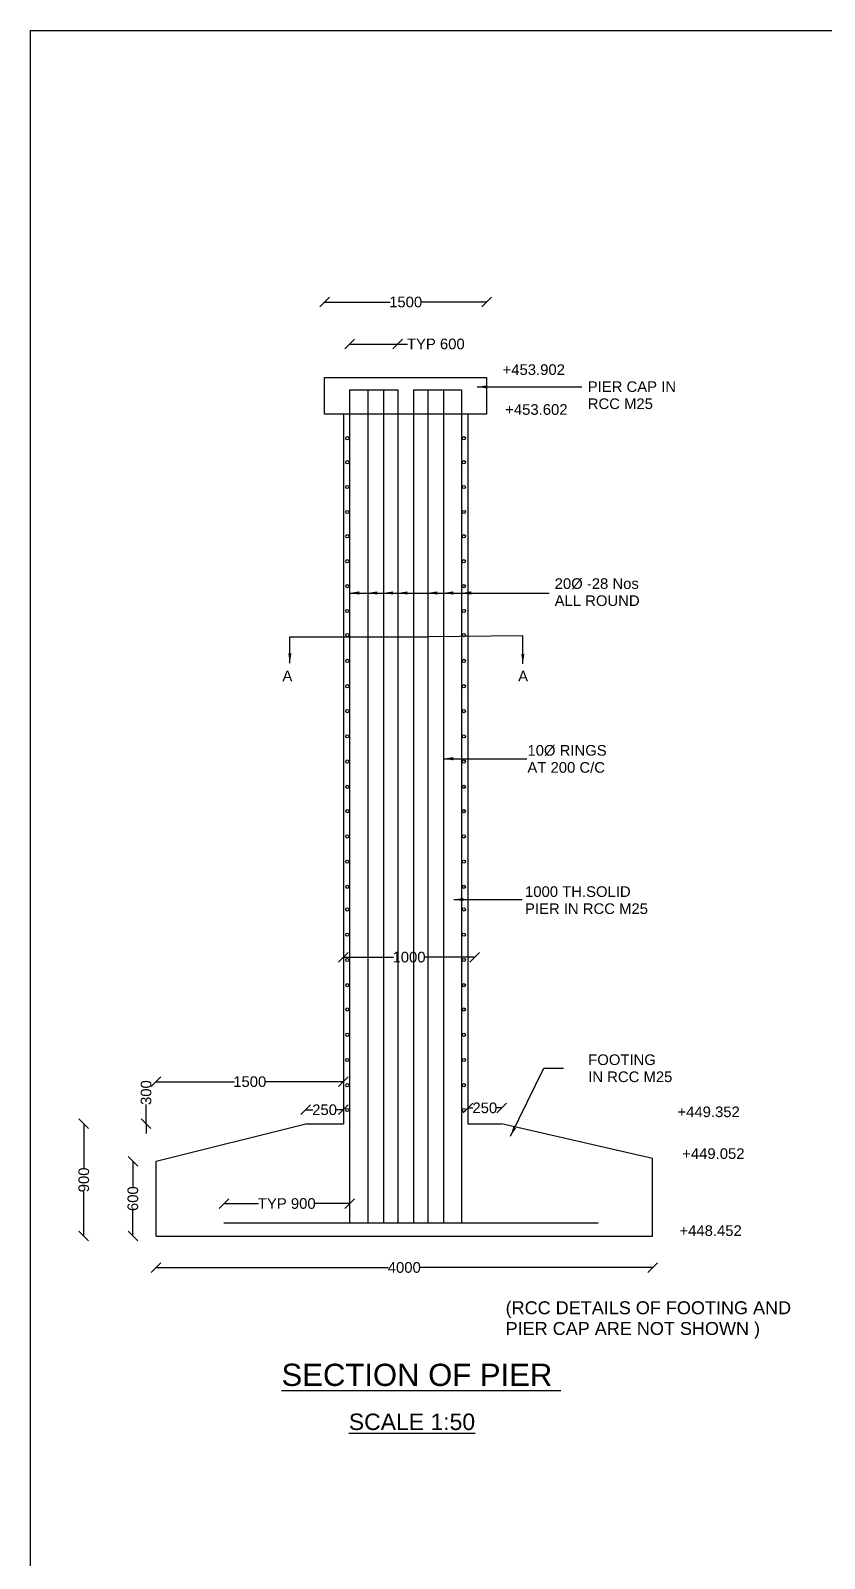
# Model space of a CAD drawing. Header units: millimetres. Extents: x -53245626 to -53218428, y 22137846 to 22155832.
# Drawn here: x -53245626 to -53241518, y 22147926 to 22155832 of the extents above; entities that cross this region are included whole.
import ezdxf

# ---------------------------------------------------------------- set-up
doc = ezdxf.new("R2010")
doc.units = ezdxf.units.MM
doc.header["$MEASUREMENT"] = 0
for name, color, linetype in [('DIMENSIONS', 7, 'Continuous'), ('DRAWING', 2, 'Continuous'), ('TEXT', 1, 'Continuous')]:
    doc.layers.add(name, color=color, linetype=linetype)
doc.styles.get("Standard").update_dxf_attribs({"font": 'arial.ttf', "height": 55})
doc.dimstyles.get("Standard").update_dxf_attribs({"dimtxt": 55, "dimasz": 50, "dimexe": 0.18, "dimexo": 0.0625, "dimgap": 0.09, "dimtad": 0, "dimdec": 0, "dimzin": 0, "dimdsep": 46, "dimtxsty": 'Standard', "dimblk": 'OBLIQUE', "dimcen": 0.09, "dimse1": 1, "dimse2": 1, "dimadec": 0, "dimazin": 0, "dimtfac": 1, "dimtdec": 0, "dimtofl": 0, "dimtmove": 0, "dimatfit": 3, "dimfxl": 1, "dimtolj": 1, "dimtzin": 0, "dimarcsym": 0})

# ---------------------------------------------------------------- blocks, each defined once
blk = doc.blocks.new('_Oblique')
at = {"color": 0, "linetype": 'ByBlock', "lineweight": -2}
blk.add_line((-0.5, -0.5), (0.5, 0.5), dxfattribs=at)
blk = doc.blocks.new('*D152')
at = {"layer": 'Defpoints', "color": 0, "transparency": 16777216}
for p in [(-53243266.1, 22154427.5), (-53244104.3, 22154037.8), (-53243266.1, 22154037.8)]:
    blk.add_point(p, dxfattribs=at)
at = {"layer": 'DIMENSIONS', "color": 0, "lineweight": -2, "transparency": 16777216}
for p, q in [((-53244104.3, 22154427.5), (-53243764.8, 22154427.5)), ((-53243266.1, 22154427.5), (-53243605.7, 22154427.5))]:
    blk.add_line(p, q, dxfattribs=at)
at = {"layer": 'DIMENSIONS', "color": 0, "lineweight": -2, "transparency": 16777216, "xscale": 50, "yscale": 50, "zscale": 50, "rotation": 180}
blk.add_blockref('_Oblique', (-53244104.3, 22154427.5), dxfattribs=at)
at = {"layer": 'DIMENSIONS', "color": 0, "lineweight": -2, "transparency": 16777216, "xscale": 50, "yscale": 50, "zscale": 50}
blk.add_blockref('_Oblique', (-53243266.1, 22154427.5), dxfattribs=at)
at = {"layer": 'DIMENSIONS', "color": 0, "transparency": 16777216, "insert": (-53243685.2, 22154427.5), "char_height": 55, "attachment_point": 5}
blk.add_mtext('\\A1;1500', dxfattribs=at)
blk = doc.blocks.new('*D153')
at = {"layer": 'Defpoints', "color": 0, "transparency": 16777216}
for p in [(-53243725.8, 22154210.5), (-53243975.4, 22153973.1), (-53243725.8, 22153973.1)]:
    blk.add_point(p, dxfattribs=at)
at = {"layer": 'DIMENSIONS', "color": 0, "lineweight": -2, "transparency": 16777216}
for p, q in [((-53243975.4, 22154210.5), (-53243725.8, 22154210.5)), ((-53243725.8, 22154210.5), (-53243675.8, 22154210.5))]:
    blk.add_line(p, q, dxfattribs=at)
at = {"layer": 'DIMENSIONS', "color": 0, "lineweight": -2, "transparency": 16777216, "xscale": 50, "yscale": 50, "zscale": 50, "rotation": 180}
blk.add_blockref('_Oblique', (-53243975.4, 22154210.5), dxfattribs=at)
at = {"layer": 'DIMENSIONS', "color": 0, "lineweight": -2, "transparency": 16777216, "xscale": 50, "yscale": 50, "zscale": 50}
blk.add_blockref('_Oblique', (-53243725.8, 22154210.5), dxfattribs=at)
at = {"layer": 'DIMENSIONS', "color": 0, "transparency": 16777216, "insert": (-53243529, 22154210.5), "char_height": 55, "attachment_point": 5}
blk.add_mtext('\\A1;TYP 600', dxfattribs=at)
blk = doc.blocks.new('*D154')
at = {"layer": 'Defpoints', "color": 0, "transparency": 16777216}
for p in [(-53244007, 22151035), (-53243328.5, 22151037.5), (-53243328.5, 22151035)]:
    blk.add_point(p, dxfattribs=at)
at = {"layer": 'DIMENSIONS', "color": 0, "lineweight": -2, "transparency": 16777216}
for p, q in [((-53244007, 22151037.5), (-53243747.3, 22151037.5)), ((-53243328.5, 22151037.5), (-53243588.2, 22151037.5))]:
    blk.add_line(p, q, dxfattribs=at)
at = {"layer": 'DIMENSIONS', "color": 0, "lineweight": -2, "transparency": 16777216, "xscale": 50, "yscale": 50, "zscale": 50, "rotation": 180}
blk.add_blockref('_Oblique', (-53244007, 22151037.5), dxfattribs=at)
at = {"layer": 'DIMENSIONS', "color": 0, "lineweight": -2, "transparency": 16777216, "xscale": 50, "yscale": 50, "zscale": 50}
blk.add_blockref('_Oblique', (-53243328.5, 22151037.5), dxfattribs=at)
at = {"layer": 'DIMENSIONS', "color": 0, "transparency": 16777216, "insert": (-53243667.7, 22151037.5), "char_height": 55, "attachment_point": 5}
blk.add_mtext('\\A1;1000', dxfattribs=at)
blk = doc.blocks.new('*D155')
at = {"layer": 'Defpoints', "color": 0, "transparency": 16777216}
for p in [(-53244007, 22150393), (-53244007, 22150175.8), (-53244976.9, 22149981.8)]:
    blk.add_point(p, dxfattribs=at)
at = {"layer": 'DIMENSIONS', "color": 0, "lineweight": -2, "transparency": 16777216}
for p, q in [((-53244976.9, 22150393), (-53244571.5, 22150393)), ((-53244007, 22150393), (-53244412.4, 22150393))]:
    blk.add_line(p, q, dxfattribs=at)
at = {"layer": 'DIMENSIONS', "color": 0, "lineweight": -2, "transparency": 16777216, "xscale": 50, "yscale": 50, "zscale": 50, "rotation": 180}
blk.add_blockref('_Oblique', (-53244976.9, 22150393), dxfattribs=at)
at = {"layer": 'DIMENSIONS', "color": 0, "lineweight": -2, "transparency": 16777216, "xscale": 50, "yscale": 50, "zscale": 50}
blk.add_blockref('_Oblique', (-53244007, 22150393), dxfattribs=at)
at = {"layer": 'DIMENSIONS', "color": 0, "transparency": 16777216, "insert": (-53244492, 22150393), "char_height": 55, "attachment_point": 5}
blk.add_mtext('\\A1;1500', dxfattribs=at)
blk = doc.blocks.new('*D156')
at = {"layer": 'Defpoints', "color": 0, "transparency": 16777216}
for p in [(-53244007, 22150247.8), (-53244202.4, 22150175.8), (-53244007, 22150175.8)]:
    blk.add_point(p, dxfattribs=at)
at = {"layer": 'DIMENSIONS', "color": 0, "lineweight": -2, "transparency": 16777216}
for p, q in [((-53244202.4, 22150247.8), (-53244165.9, 22150247.8)), ((-53244007, 22150247.8), (-53244043.5, 22150247.8))]:
    blk.add_line(p, q, dxfattribs=at)
at = {"layer": 'DIMENSIONS', "color": 0, "lineweight": -2, "transparency": 16777216, "xscale": 50, "yscale": 50, "zscale": 50, "rotation": 180}
blk.add_blockref('_Oblique', (-53244202.4, 22150247.8), dxfattribs=at)
at = {"layer": 'DIMENSIONS', "color": 0, "lineweight": -2, "transparency": 16777216, "xscale": 50, "yscale": 50, "zscale": 50}
blk.add_blockref('_Oblique', (-53244007, 22150247.8), dxfattribs=at)
at = {"layer": 'DIMENSIONS', "color": 0, "transparency": 16777216, "insert": (-53244104.7, 22150247.8), "char_height": 55, "attachment_point": 5}
blk.add_mtext('\\A1;250', dxfattribs=at)
blk = doc.blocks.new('*D157')
at = {"layer": 'Defpoints', "color": 0, "transparency": 16777216}
for p in [(-53244976.9, 22149981.8), (-53245096.5, 22149594), (-53244976.9, 22149594)]:
    blk.add_point(p, dxfattribs=at)
at = {"layer": 'DIMENSIONS', "color": 0, "lineweight": -2, "transparency": 16777216}
for p, q in [((-53245096.5, 22149981.8), (-53245096.5, 22149848.8)), ((-53245096.5, 22149594), (-53245096.5, 22149727))]:
    blk.add_line(p, q, dxfattribs=at)
at = {"layer": 'DIMENSIONS', "color": 0, "lineweight": -2, "transparency": 16777216, "xscale": 50, "yscale": 50, "zscale": 50}
for p, rotation in [((-53245096.5, 22149981.8), 90), ((-53245096.5, 22149594), 270)]:
    blk.add_blockref('_Oblique', p, dxfattribs=dict(at, rotation=rotation))
at = {"layer": 'DIMENSIONS', "color": 0, "transparency": 16777216, "insert": (-53245096.5, 22149787.9), "char_height": 55, "attachment_point": 5, "rotation": 90}
blk.add_mtext('\\A1;600', dxfattribs=at)
blk = doc.blocks.new('*D158')
at = {"layer": 'Defpoints', "color": 0, "transparency": 16777216}
for p in [(-53245028.2, 22150175.8), (-53244202.4, 22150175.8), (-53244007, 22150175.8)]:
    blk.add_point(p, dxfattribs=at)
at = {"layer": 'DIMENSIONS', "color": 0, "lineweight": -2, "transparency": 16777216}
for q in [(-53245028.2, 22150275.8), (-53245028.2, 22150125.8)]:
    blk.add_line((-53245028.2, 22150175.8), q, dxfattribs=at)
at = {"layer": 'DIMENSIONS', "color": 0, "lineweight": -2, "transparency": 16777216, "xscale": 50, "yscale": 50, "zscale": 50}
for rotation in [90, 270]:
    blk.add_blockref('_Oblique', (-53245028.2, 22150175.8), dxfattribs=dict(at, rotation=rotation))
at = {"layer": 'DIMENSIONS', "color": 0, "transparency": 16777216, "insert": (-53245028.2, 22150336.6), "char_height": 55, "attachment_point": 5, "rotation": 90}
blk.add_mtext('\\A1;300', dxfattribs=at)
blk = doc.blocks.new('*D159')
at = {"layer": 'Defpoints', "color": 0, "transparency": 16777216}
for p in [(-53244007, 22150175.8), (-53245350.5, 22149594), (-53244007, 22149594)]:
    blk.add_point(p, dxfattribs=at)
at = {"layer": 'DIMENSIONS', "color": 0, "lineweight": -2, "transparency": 16777216}
for p, q in [((-53245350.5, 22150175.8), (-53245350.5, 22149945.7)), ((-53245350.5, 22149594), (-53245350.5, 22149824.2))]:
    blk.add_line(p, q, dxfattribs=at)
at = {"layer": 'DIMENSIONS', "color": 0, "lineweight": -2, "transparency": 16777216, "xscale": 50, "yscale": 50, "zscale": 50}
for p, rotation in [((-53245350.5, 22150175.8), 90), ((-53245350.5, 22149594), 270)]:
    blk.add_blockref('_Oblique', p, dxfattribs=dict(at, rotation=rotation))
at = {"layer": 'DIMENSIONS', "color": 0, "transparency": 16777216, "insert": (-53245350.5, 22149884.9), "char_height": 55, "attachment_point": 5, "rotation": 90}
blk.add_mtext('\\A1;900', dxfattribs=at)
blk = doc.blocks.new('*D160')
at = {"layer": 'Defpoints', "color": 0, "transparency": 16777216}
for p in [(-53243975.4, 22149762.5), (-53244625.1, 22149663.3), (-53243975.4, 22149663.3)]:
    blk.add_point(p, dxfattribs=at)
at = {"layer": 'DIMENSIONS', "color": 0, "lineweight": -2, "transparency": 16777216}
for p, q in [((-53244625.1, 22149762.5), (-53244447.1, 22149762.5)), ((-53243975.4, 22149762.5), (-53244153.4, 22149762.5))]:
    blk.add_line(p, q, dxfattribs=at)
at = {"layer": 'DIMENSIONS', "color": 0, "lineweight": -2, "transparency": 16777216, "xscale": 50, "yscale": 50, "zscale": 50, "rotation": 180}
blk.add_blockref('_Oblique', (-53244625.1, 22149762.5), dxfattribs=at)
at = {"layer": 'DIMENSIONS', "color": 0, "lineweight": -2, "transparency": 16777216, "xscale": 50, "yscale": 50, "zscale": 50}
blk.add_blockref('_Oblique', (-53243975.4, 22149762.5), dxfattribs=at)
at = {"layer": 'DIMENSIONS', "color": 0, "transparency": 16777216, "insert": (-53244300.3, 22149762.5), "char_height": 55, "attachment_point": 5}
blk.add_mtext('\\A1;TYP 900', dxfattribs=at)
blk = doc.blocks.new('*D161')
at = {"layer": 'Defpoints', "color": 0, "transparency": 16777216}
for p in [(-53243188.8, 22150257.5), (-53243362.7, 22150175.8), (-53243188.8, 22150175.8)]:
    blk.add_point(p, dxfattribs=at)
at = {"layer": 'DIMENSIONS', "color": 0, "lineweight": -2, "transparency": 16777216}
for p, q in [((-53243362.7, 22150257.5), (-53243337, 22150257.5)), ((-53243188.8, 22150257.5), (-53243214.5, 22150257.5))]:
    blk.add_line(p, q, dxfattribs=at)
at = {"layer": 'DIMENSIONS', "color": 0, "lineweight": -2, "transparency": 16777216, "xscale": 50, "yscale": 50, "zscale": 50, "rotation": 180}
blk.add_blockref('_Oblique', (-53243362.7, 22150257.5), dxfattribs=at)
at = {"layer": 'DIMENSIONS', "color": 0, "lineweight": -2, "transparency": 16777216, "xscale": 50, "yscale": 50, "zscale": 50}
blk.add_blockref('_Oblique', (-53243188.8, 22150257.5), dxfattribs=at)
at = {"layer": 'DIMENSIONS', "color": 0, "transparency": 16777216, "insert": (-53243275.7, 22150257.5), "char_height": 55, "attachment_point": 5}
blk.add_mtext('\\A1;250', dxfattribs=at)
blk = doc.blocks.new('*D162')
at = {"layer": 'Defpoints', "color": 0, "transparency": 16777216}
for p in [(-53244976.9, 22149594), (-53242407.6, 22149594), (-53242407.6, 22149431.5)]:
    blk.add_point(p, dxfattribs=at)
at = {"layer": 'DIMENSIONS', "color": 0, "lineweight": -2, "transparency": 16777216}
for p, q in [((-53244976.9, 22149431.5), (-53243775.5, 22149431.5)), ((-53242407.6, 22149431.5), (-53243609, 22149431.5))]:
    blk.add_line(p, q, dxfattribs=at)
at = {"layer": 'DIMENSIONS', "color": 0, "lineweight": -2, "transparency": 16777216, "xscale": 50, "yscale": 50, "zscale": 50, "rotation": 180}
blk.add_blockref('_Oblique', (-53244976.9, 22149431.5), dxfattribs=at)
at = {"layer": 'DIMENSIONS', "color": 0, "lineweight": -2, "transparency": 16777216, "xscale": 50, "yscale": 50, "zscale": 50}
blk.add_blockref('_Oblique', (-53242407.6, 22149431.5), dxfattribs=at)
at = {"layer": 'DIMENSIONS', "color": 0, "transparency": 16777216, "insert": (-53243692.3, 22149431.5), "char_height": 55, "attachment_point": 5}
blk.add_mtext('\\A1;4000', dxfattribs=at)

msp = doc.modelspace()

# ---------------------------------------------------------------- linework, layer by layer
at = {"layer": 'DIMENSIONS', "color": 0}
msp.add_lwpolyline([(-53218449.6, 22137845.5), (-53245626, 22137845.5), (-53245626, 22155832.5), (-53218449.6, 22155832.5)], close=True, dxfattribs=at)
at = {"layer": 'DRAWING', "color": 0}
msp.add_lwpolyline([(-53244104.3, 22154037.8), (-53243266.1, 22154037.8), (-53243266.1, 22153848), (-53244104.3, 22153848)], close=True, dxfattribs=at)
for points in [[(-53243975.4, 22153973.1), (-53243975.4, 22149663.3)], [(-53243975.4, 22153973.1), (-53243725.8, 22153973.1), (-53243725.8, 22149663.3)], [(-53243881.5, 22153973.1), (-53243881.5, 22149663.3)], [(-53243800, 22153973.1), (-53243800, 22149663.3)], [(-53243645.1, 22153973.1), (-53243645.1, 22149663.3)], [(-53243645.1, 22153973.1), (-53243395.5, 22153973.1), (-53243395.5, 22149663.3)], [(-53243571, 22153973.1), (-53243571, 22149663.3)], [(-53243488.9, 22153973.1), (-53243488.9, 22149663.3)], [(-53244007, 22153848), (-53244007, 22150175.8)], [(-53243362.7, 22153848), (-53243362.7, 22150175.8)], [(-53244976.9, 22149594), (-53242407.6, 22149594), (-53242407.6, 22149995.3), (-53243188.8, 22150175.8)], [(-53244976.9, 22149594), (-53244976.9, 22149981.8), (-53244202.4, 22150175.8)], [(-53244202.4, 22150175.8), (-53244007, 22150175.8)], [(-53243362.7, 22150175.8), (-53243188.8, 22150175.8)], [(-53244625.1, 22149663.3), (-53242689.5, 22149663.3)]]:
    msp.add_lwpolyline(points, dxfattribs=at)
for centre in [(-53243987, 22153723), (-53243384.1, 22153723), (-53243987, 22153598.6), (-53243384.1, 22153598.6), (-53243987, 22153470.2), (-53243384.1, 22153470.2), (-53243987, 22153341.2), (-53243384.1, 22153341.2), (-53243987, 22153215.8), (-53243384.1, 22153215.8), (-53243987, 22153086.3), (-53243384.1, 22153086.3), (-53243987, 22152957.3), (-53243384.1, 22152957.3), (-53243987, 22152828.9), (-53243384.1, 22152828.9), (-53243987, 22152704), (-53243384.1, 22152704), (-53243987, 22152570.5), (-53243384.1, 22152570.5), (-53243987, 22152439.5), (-53243384.1, 22152439.5), (-53243987, 22152311), (-53243384.1, 22152311), (-53243987, 22152180.1), (-53243384.1, 22152180.1), (-53243987, 22152049.6), (-53243384.1, 22152049.6), (-53243987, 22151919.1), (-53243384.1, 22151919.1), (-53243987, 22151793.2), (-53243384.1, 22151793.2), (-53243987, 22151662.3), (-53243384.1, 22151662.3), (-53243987, 22151531.8), (-53243384.1, 22151531.8), (-53243987, 22151401.4), (-53243384.1, 22151401.4), (-53243987, 22151284.6), (-53243384.1, 22151284.6), (-53243987, 22151153.7), (-53243384.1, 22151153.7), (-53243987, 22151023.2), (-53243384.1, 22151023.2), (-53243987, 22150892.7), (-53243384.1, 22150892.7), (-53243987, 22150766.8), (-53243384.1, 22150766.8), (-53243987, 22150635.9), (-53243384.1, 22150635.9), (-53243987, 22150505.4), (-53243384.1, 22150505.4), (-53243987, 22150374.9), (-53243384.1, 22150374.9), (-53243987, 22150246.5), (-53243384.1, 22150246.5)]:
    msp.add_circle(centre, 8.26, dxfattribs=at)

# ---------------------------------------------------------------- texts
at = {"layer": 'TEXT', "color": 0}
for s, height, p in [('+453.902', 55, (-53243183.5, 22154050.5)), ('PIER CAP IN ', 55, (-53242742.9, 22153962.3)), ('+453.602', 55, (-53243170, 22153844)), ('RCC M25', 55, (-53242742.9, 22153873.9)), ('20Ø -28 Nos', 55, (-53242914.2, 22152943.2)), ('ALL ROUND ', 55, (-53242914.2, 22152854.8)), ('A', 55, (-53244322.8, 22152465.3)), ('A', 55, (-53243103, 22152464.4)), ('10Ø RINGS ', 55, (-53243055, 22152080.2)), ('AT 200 C/C', 55, (-53243055, 22151991.9)), ('1000 TH.SOLID', 55, (-53243067.5, 22151349.3)), ('PIER IN RCC M25', 55, (-53243067.5, 22151261)), ('FOOTING ', 55, (-53242740.5, 22150479.4)), ('IN RCC M25', 55, (-53242740.5, 22150391.1)), ('+449.352', 55, (-53242278.8, 22150209.7)), ('+449.052', 55, (-53242254.3, 22149993.5)), ('+448.452', 55, (-53242268.5, 22149595)), ('(RCC DETAILS OF FOOTING AND', 66.786, (-53243168, 22149190)), ('PIER CAP ARE NOT SHOWN )', 66.786, (-53243168, 22149082.7)), ('%%USECTION OF PIER ', 115, (-53244327.5, 22148818.7)), ('%%USCALE 1:50', 85, (-53243979.2, 22148590.6))]:
    msp.add_text(s, height=height, dxfattribs=at).set_placement(p)

# ---------------------------------------------------------------- dimensions: what is measured, and where the dimension line sits
at = {"layer": 'DIMENSIONS', "color": 0}
for base, p1, p2, text, picture, middle in [((-53243266.1, 22154427.5), (-53244104.3, 22154037.8), (-53243266.1, 22154037.8), '1500', '*D152', (-53243685.2, 22154427.5)), ((-53243725.8, 22154210.5), (-53243975.4, 22153973.1), (-53243725.8, 22153973.1), 'TYP 600', '*D153', (-53243529, 22154210.5)), ((-53243328.5, 22151037.5), (-53244007, 22151035), (-53243328.5, 22151035), '1000', '*D154', (-53243667.7, 22151037.5)), ((-53244007, 22150393), (-53244976.9, 22149981.8), (-53244007, 22150175.8), '1500', '*D155', (-53244492, 22150393)), ((-53244007, 22150247.8), (-53244202.4, 22150175.8), (-53244007, 22150175.8), '250', '*D156', (-53244104.7, 22150247.8)), ((-53243188.8, 22150257.5), (-53243362.7, 22150175.8), (-53243188.8, 22150175.8), '250', '*D161', (-53243275.7, 22150257.5)), ((-53243975.4, 22149762.5), (-53244625.1, 22149663.3), (-53243975.4, 22149663.3), 'TYP 900', '*D160', (-53244300.3, 22149762.5)), ((-53242407.6, 22149431.5), (-53244976.9, 22149594), (-53242407.6, 22149594), '4000', '*D162', (-53243692.3, 22149431.5))]:
    dim = msp.add_linear_dim(base=base, p1=p1, p2=p2, text=text, dimstyle='Standard', dxfattribs=at)
    dim.commit()
    dim.dimension.update_dxf_attribs({"geometry": picture, "text_midpoint": middle})
dim = msp.add_linear_dim(base=(-53245028.2, 22150175.8), p1=(-53244007, 22150175.8), p2=(-53244202.4, 22150175.8), angle=90, text='300', dimstyle='Standard', dxfattribs=at)
dim.commit()
dim.dimension.update_dxf_attribs({"geometry": '*D158', "text_midpoint": (-53245028.2, 22150336.6), "dimtype": 160})
for base, p1, p2, text, picture, middle in [((-53245350.5, 22149594), (-53244007, 22150175.8), (-53244007, 22149594), '900', '*D159', (-53245350.5, 22149884.9)), ((-53245096.5, 22149594), (-53244976.9, 22149981.8), (-53244976.9, 22149594), '600', '*D157', (-53245096.5, 22149787.9))]:
    dim = msp.add_linear_dim(base=base, p1=p1, p2=p2, angle=90, text=text, dimstyle='Standard', dxfattribs=at)
    dim.commit()
    dim.dimension.update_dxf_attribs({"geometry": picture, "text_midpoint": middle})

# ---------------------------------------------------------------- leaders
for points in [[(-53243314.5, 22153988.5), (-53242774, 22153988.5)], [(-53243975.4, 22152922), (-53242964, 22152922)], [(-53243881.5, 22152922), (-53243362.7, 22152922)], [(-53243800, 22152922), (-53243212.5, 22152922)], [(-53243725.8, 22152922), (-53243143.5, 22152922)], [(-53243571, 22152922), (-53243200.5, 22152922)], [(-53243488.9, 22152922), (-53242943, 22152922)], [(-53243395.5, 22152922), (-53242964, 22152922)], [(-53244284.5, 22152559), (-53244284.5, 22152695.5), (-53243571, 22152695.5)], [(-53243079, 22152556), (-53243079, 22152700.5), (-53243571, 22152695.5)], [(-53243488.9, 22152064.5), (-53243058, 22152064.5)], [(-53243436, 22151335.5), (-53243082, 22151335.5)], [(-53243143, 22150111), (-53242970.5, 22150463), (-53242869, 22150463)]]:
    msp.add_leader(points, dimstyle='Standard', override={"dimgap": 0.09, "dimtad": 0}, dxfattribs=at)

doc.saveas('drawing.dxf')
